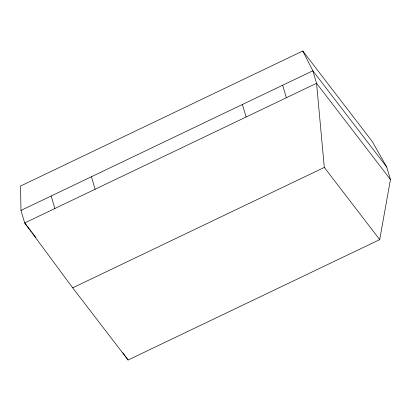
<?xml version="1.0" encoding="UTF-8"?>
<svg xmlns="http://www.w3.org/2000/svg" width="411" height="411" viewBox="0 0 411 411"><rect width="100%" height="100%" fill="white"/><g stroke="black" fill="none" stroke-linecap="round" stroke-linejoin="round"><path stroke-width="0.62" d="M379.713 239.618L390.45 179.535L386.725 167.036L372.243 141.471L302.779 50.985L20.55 186.034L20.971 210.453L24.696 222.952L72.685 287.834L128.104 360.015L379.713 239.618L324.3 167.431L316.562 83.289L312.838 70.79L302.779 50.985M20.971 210.453L312.838 70.79L386.725 167.036M72.685 287.834L324.3 167.431M390.45 179.535L316.562 83.289L24.696 222.952L31.318 231.573M32.099 232.59L35.993 237.661M122.874 352.782L128.104 360.015M282.645 85.236L286.369 97.736M242.387 104.502L246.112 116.996M91.422 176.74L95.147 189.24M51.164 196.006L54.889 208.5"/></g></svg>
